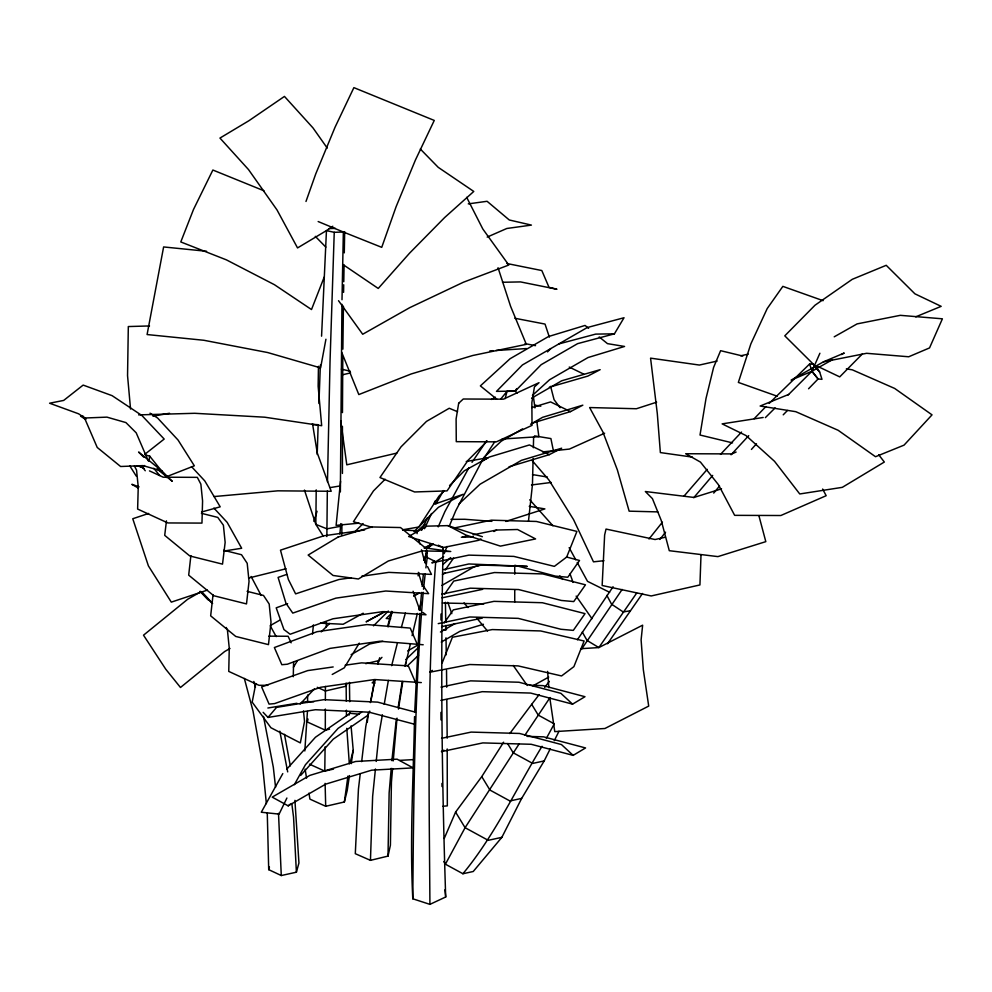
<?xml version="1.0" encoding="UTF-8"?>
<svg xmlns="http://www.w3.org/2000/svg" width="992" height="992" viewBox="0 0 992 992"><rect width="100%" height="100%" fill="white"/><g stroke="black" fill="none" stroke-linecap="round" stroke-linejoin="round"><path stroke-width="1.49" d="M329.555 729.17L325.302 730.162L325.339 709.057M325.364 700.017L325.438 686.414M340.368 491.883L341.942 304.308M342.463 412.598L342.798 356.822M326.864 536.56L327.323 491.09M438.253 545.178L443.114 547.559C440.485 663.958 441.899 780.568 445.693 896.991L429.92 904.369L412.796 898.789C413.652 796.576 414.433 694.189 423.212 592.286M316.212 489.874L315.84 524.371L323.194 536.027M440.944 620.037L440.994 613.998M307.433 711.487L304.817 750.956M307.545 702.485L307.644 694.983M333.486 769.098L324.781 771.119L325.091 746.84M339.896 534.068L340.789 523.602M342.885 349.147L343.406 306.156M341.806 534.713L341.942 524.024M342.004 299.745L343.356 232.016L318.159 221.538M318.457 366.308L318.147 386.248L321.681 425.704L264.69 417.198L194.668 413.292L138.657 414.892M326.306 626.808L326.38 622.195M343.579 292.355L343.716 284.766M343.778 281.728L344.075 265.025M344.286 252.873L344.67 231.62M360.232 773.81L358.447 789.049L355.297 853.69L370.45 860.349L388.008 856.096L389.137 792.893L391.232 768.341M327.472 481.901L330.026 361.758L334.242 232.314L326.455 230.615L297.538 247.926L277.004 209.932L248.508 169.57L219.951 138.074L248.868 120.751L284.456 96.422L313.001 127.918L327.248 148.093M293.272 676.73L293.582 662.197M359.054 523.156L336.114 525.376L340.541 481.269M533.101 458.49L532.456 484.604L528.488 521.06M533.361 447.739L533.622 436.988M317.204 454.46L318.147 425.035M370.45 860.349L372.645 796.254L375.435 769.011M700.997 555.185L699.93 584.945L651.211 595.956L602.156 585.503L604.636 535.01L606.025 529.071L655.08 539.524L665.421 537.193M318.928 403.508L320.366 365.118M414.544 716.621C413.453 777.294 409.659 838.215 412.796 898.789M414.706 712.07L419.802 613.465M321.569 336.176L326.455 230.615L332.804 226.263M442.953 550.374L443.114 547.559L478.28 540.38L480.884 538.904M392.584 768.564L391.418 782.328L390.414 845.196L388.008 856.096M393.216 760.914L397.036 718.146M391.89 760.666L396.279 719.361M420 610.44L421.588 592.435M422.121 586.433L423.348 574.542M443.672 556.723L435.724 561.708C426.92 675.688 429.127 790.165 429.92 904.369M376.204 761.447L378.981 734.204L382.379 714.786M312.48 634.074L313.435 624.886M423.51 589.223L425.196 573.971M425.878 567.883L427.217 557.529L426.746 549.903M190.886 555.619L188.691 575.149L213.764 595.733L246.5 603.917L249.042 581.386L247.206 563.32L241.515 554.726L223.659 550.262M213.032 594.816L210.664 615.846L235.736 636.442L268.472 644.626L271.014 622.083L269.179 604.016L263.488 595.436L247.12 591.344M367.263 722.325L367.97 716.261M361.671 761.62L365.788 726.59L368.367 713.087M424.75 562.749L426.448 549.779M166.458 520.862L164.709 535.358L189.782 555.954L222.518 564.138L225.147 542.401L223.398 525.227L217.781 517.402L201.413 513.323M149.036 461.044L149.656 456.072L145.378 455.03M308.958 793.116L309.913 799.118L325.698 806.285L344.36 801.982L347.956 776.079M349.444 775.583L347.225 790.5L344.36 801.982M351.23 763.654L353.226 750.237L351.056 725.871M398.201 707.222L402.256 681.43M398.449 709.094L402.715 681.926M405.331 665.322L405.802 662.309M384.202 704.332L388.38 680.438M325.922 339.239L320.59 367.896L267.629 352.532L203.893 340.281L147.089 334.552L163.618 246.946L206.596 251.274M370.376 702.584L374.678 680.09M370.822 701.332L374.802 680.45M377.94 664.032L378.51 661.056M255.812 683.538L252.179 702.125L270.915 727.731L300.34 742.909L304.532 721.457L303.465 710.917M405.096 666.351L410.378 643.982M412.102 635.649L417.359 613.428M308.028 719.064L307.297 721.978L325.302 730.162M346.865 683.339L346.146 686.179L346.307 701.208M349.11 715.058L349.841 712.157M350.126 762.662L353.226 750.237M505.176 398.61L506.999 391.394L515.245 391.096L541.161 364.696L577.592 343.654L614.42 333.833L624.03 317.738L587.202 327.558L522.412 364.969L496.496 391.369L515.245 391.096L517.08 393.068M391.654 665.657L397.234 643.672M401.326 627.539L405.393 612.994M387.723 625.94L391.704 611.345M378.064 663.648L379.663 657.77M388.046 626.932L392.051 612.238M294.922 800.346L298.939 862.966L296.397 872.204L281.282 875.539L268.708 869.649L269.44 867.008M313.894 521.37L317.056 511.289M418.934 609.82L421.29 602.528M418.054 575.794L419.033 572.942M305.982 201.475L315.754 173.885L335.036 127.249L353.884 87.631L434.26 120.429L415.412 160.047L396.118 206.671L381.734 247.343L343.356 232.016L334.242 232.314M324.21 277.09L311.5 309.541L274.437 284.704L226.412 259.867L180.792 241.949L193.49 209.498L212.871 170.029L263.984 190.786M444.18 553.598L447.02 546.468M442.172 662.916L452.402 637.261L492.255 629.573L540.652 630.949L584.114 641.006L573.897 666.649L561.559 675.949L518.097 665.892L469.7 664.516L429.846 672.204L432.314 670.344M449.215 526.343L455.725 510.781L480.86 463.066L494.884 441.552M444.218 838.5L455.588 812.101L481.765 776.624L503.601 742.202M423.658 560.145L427.292 551.837M429.114 547.671L430.937 543.517M438.216 526.876L444.887 511.624L468.968 467.616M819.9 353.239L811.94 371.256L788.119 394.977M369.78 711.14L367.97 715.17L333.275 739.127L300.626 775.471M424.526 528.711L431.52 513.509M421.6 530.348L427.478 517.7M434 503.638L435.302 500.824M443.821 861.564L445.408 864.193L462.917 873.741L473.234 871.497L501.853 837.347L521.668 798.399L544.186 760.926L550.25 748.786M554.28 740.689L558.992 731.24M445.408 864.193L465.087 827.7L519.064 744M542.041 746.282C516.038 789.012 494.934 835.004 462.917 873.741M546.356 738.37L554.268 723.862L538.259 715.12L531.687 704.332L539.115 694.66M282.794 773.599L261.28 812.237L279.099 814.11L286.899 798.027M294.326 784.709L305.449 764.72L338.098 728.376L361.646 712.12M435.972 503.837L443.573 490.581M515.245 391.096L516.72 388.616M293.458 667.232L297.402 660.734M359.265 643.151L344.249 667.839L332.221 674.461M577.394 639.766L613.068 586.743M581.411 649.388L622.145 589.446M524.904 735.208L550.064 697.525M472.018 462.334L486.588 440.721M607.513 643.758L642.531 593.464M445.172 570.102L453.555 558.124M444.528 594.258L453.741 581.076L494.388 572.545L542.773 573.922L585.466 584.821L573.736 601.586L561.348 600.458L518.655 589.558L470.27 588.182L441.663 594.183M444.106 623.063L453.319 609.882L493.954 601.35L542.339 602.727L585.032 613.626L573.314 630.391L560.914 629.263L518.221 618.363L469.836 616.987L438.228 623.621M636.641 593.129L598.846 647.578L580.618 648.706M509.776 733.559L531.687 704.332M544.682 687.406L549.332 681.355M659.878 539.45L665.558 532.171M648.991 538.991L662.445 522.127M500.7 399.106L506.999 391.394M713.732 493.086L719.522 486.055M263.14 712.318L268.026 717.439L276.545 707.383L323.925 699.658L377.642 702.125L415.499 712.182M693.78 497.662L712.69 475.416M684.058 496.062L707.246 469.34M751.428 449.438L756.474 443.784M286.886 769.06L315.444 737.254L350.151 713.298L359.054 714.228M731.054 454.782L748.737 435.637M300.142 704.072L314.464 688.77M381.957 657.336L378.894 660.61L365.763 663.673M720.49 454.386L741.545 432.078M754.168 418.698L765.874 406.584M783.221 414.83L787.45 410.49M808.567 388.765L818.127 378.944L821.984 379.328L819.665 372.05L813.49 364.362L784.784 335.842L815.015 305.214L852.277 279.31L886.216 265.31L914.922 293.83L941.16 306.342L915.715 316.845M547.534 351.9L550.771 348.589M862.408 353.908L839.728 376.886L817.631 366.346M385.132 479.248L373.463 490.916L353.425 521.718L372.26 527.434M354.615 532.059L363.097 523.578M487.196 441.13L468.112 460.226L447.057 490.891L414.619 491.97L379.961 477.536L401.016 446.859L426.461 421.414L449.24 408.258L457.56 411.717M444.23 490.891L438.923 496.198L418.884 527L402.814 529.753M449.537 485.584L464.38 470.741L488.163 457.721L466.252 461.478M414.048 531.662L438.439 507.272L463.289 494.276L435.004 503.961M321.172 631.892L329.629 623.435M373.513 625.853L388.318 611.047M765.378 417.62L775.124 407.923M769.16 403.384L809.621 363.977L813.49 364.362M819.665 372.05L813.601 364.51M391.778 613.143L386.21 618.475L390.65 618.785M375.534 679.644L372.186 682.856L375.15 683.054M405.691 659.692L417.954 647.962M407.439 665.855L418.587 655.179M483.538 457.758L501.233 441.204L522.573 428.879M459.048 503.886L480.054 484.232L521.408 460.35L561.67 448.198L549.32 454.646L509.057 466.786M532.444 395.411L549.568 379.75L588.033 357.542L624.563 346.456L607.476 343.641L599.218 336.933M415.784 532.481L424.96 524.322M442.655 564.721L450.69 557.578M144.72 454.373L164.188 439.059L141.881 415.487L112.108 395.659L83.154 385.094L63.686 400.421L49.6 403.223L78.554 413.788L86.006 418.736M288.164 805.839L325.76 784.114L371.653 770.176L413.081 767.882L397.11 759.178L355.682 761.472L309.789 775.409L272.205 797.134L288.164 805.839L290.42 804.066M434.322 561.026L431.855 562.886L468.844 555.123L513.844 556.4L554.354 566.37L566.68 557.07L576.91 531.427L536.399 521.457L491.4 520.18L454.41 527.942M136.722 465.756L142.414 467.133L144.572 465.521M426.647 548.378L433.467 544.1M443.908 750.15L441.428 751.638L482.819 742.909L531.204 744.285L573.153 755.371L585.553 747.943L543.616 736.845L526.975 736.374M440.845 700.402L482.236 691.684L530.621 693.061L572.57 704.146L584.97 696.706L543.033 685.621L529.418 685.236M491.486 399.454L495.417 397.184M531.588 398.164L561.708 380.779L600.16 369.669L587.81 376.104L549.357 387.215M530.571 424.254L542.587 417.322L582.837 405.17L570.487 411.606L531.662 423.324M481.157 461.726L489.168 457.101L529.43 444.949L549.32 454.646M442.444 574.579L445.11 573.029M441.948 585.416L473.953 566.928L481.306 564.733M351.118 654.658L369.644 643.969L382.813 641.266M407.613 650.963L418.289 644.8M440.423 632.016L455.105 623.546M441.266 642.084L459.941 631.309L483.439 624.278M201.103 591.616L187.662 599.267L143.518 635.19L165.738 669.178L180.482 687.481L224.638 651.546L230.008 648.495M270.332 625.543L279.744 620.198M493.904 531.514L496.508 530.038L517.564 529.505L535.593 538.929L500.414 546.121L465.942 535.048L447.913 525.624L426.87 526.157L408.642 536.498L443.114 547.559M834.222 336.821L857.088 323.9L900.29 315.332L942.4 318.804L929.541 347.919L908.697 356.773L866.586 353.301L823.397 361.869L791.108 380.11L811.94 371.256L832.127 359.86M841.538 354.541L844.229 353.016L823.397 361.869M532.952 685.819L548.688 677.127M424.477 548.353L432.487 543.938M363.208 613.217L343.158 624.253L320.453 623.174M384.809 611.556L366.098 621.848L383.172 612.647M413.726 595.956L419.07 593.018L413.813 595.845M424.229 547.906L432.388 543.765M604.636 433.206L569.408 449.078L542.587 451.918M487.171 237.088L506.813 228.482L531.414 225.097L509.293 219.988L487.084 201.289L468.274 203.881M736.114 452.054L731.86 453.902L685.67 453.741L700.451 462.086L718.444 484.716L734.65 515.344L780.84 515.518L826.175 495.702L822.653 489.044M788.665 394.444L760.145 406.026L795.77 411.68L838.153 430.292L875.514 456.717L904.047 445.135L932.034 414.854L894.672 388.442L852.289 369.818L846.35 368.875M165.776 476.991L194.333 465.818L178.052 440.039L157.604 418.016L150.028 413.168M287.618 603.706L276.198 607.836L283.935 629.548L290.148 634.248L332.977 618.785L382.887 611.63L426.002 614.792L422.89 612.448M286.713 574.418L278.095 577.406L285.981 603.297L292.776 613.106L335.842 598.151L385.752 591.009L428.631 593.65L421.836 583.829L418.326 572.334M148.639 513.447L132.767 518.742L148.403 565.886L171.306 602.132L207.402 590.116M656.63 402.194L636.393 408.741L589.62 407.551L602.838 431.842L617.359 469.898L629.139 511.165L657.808 511.897M505.821 521.457L544.893 508.908L529.232 506.329M721.544 488.833L693.966 497.451L645.358 491.524L652.426 498.629L661.218 520.366L669.29 550.696L717.91 556.611L765.812 541.644L758.892 515.654M531.898 407.563L550.597 401.921L570.487 411.606M443.635 630.168L446.574 629.288M201.574 512.021L220.199 506.825L204.798 480.934L191.506 466.624M558.843 343.926L595.671 334.106L614.42 333.833M248.546 578.063L286.056 568.763M341.756 374.964L350.585 372.893M396.862 453.084L346.791 464.826L340.752 420.868M717.129 361.076L699.385 365.056L650.566 358.149L657.299 413.528L660.362 452.575L692.391 457.101M740.788 355.781L748.191 354.132M443.622 569.582L468.856 563.964L527.223 566.407L481.256 565.105L442.668 573.698M544.186 760.926L532.704 763.418L513.211 752.792L507.619 743.591M521.668 798.399L509.9 800.953L489.949 790.066L481.765 776.624M501.853 837.347L488.213 840.323L465.087 827.7L455.588 812.101M440.981 687.096L470.543 680.859L518.928 682.236L560.877 693.334L572.57 704.146M441.564 738.321L471.126 732.096L519.51 733.46L561.46 744.558L573.153 755.371M442.023 597.841L482.658 589.31M441.589 626.646L482.236 618.115M462.793 536.92L467.195 536.027M473.06 534.824L496.508 530.038M339.996 526.38L326.914 528.848L315.84 524.371L304.457 490.085M152.929 416.181L169.508 413.267M330.262 487.58L340.43 485.882M267.865 708.003L296.906 703.266M301.481 702.522L307.594 701.53L313.745 701.803M268.026 717.439L315.406 709.714L369.123 712.194L414.259 724.172M223.857 551.056L241.676 548.266L227.18 522.387L213.9 508.078M763.17 417.483L722.139 423.869L746.021 435.562L774.529 461.317L799.75 493.966L842.307 487.345L884.331 462.036L878.714 454.782M630.056 610.849L623.15 611.915L611.556 604.19L606.856 595.411M364.622 529.976L323.789 535.816L280.488 550.163L288.387 579.489L295.616 593.873L338.917 579.514L351.019 577.79M361.609 576.265L388.827 572.372L431.47 574.405L427.527 566.568M333.176 666.946L307.718 670.592L261.615 686.91L269.068 704.097L274.598 703.601L320.701 687.27L374.592 679.545L421.315 682.583M345.154 665.223L361.621 662.867L408.344 665.905L415.797 683.079M531.476 484.964L551.205 482.459M603.905 560.716L593.476 561.832L573.562 519.634L548.849 479.905L532.109 460.499M213.987 496.57L277.834 490.829L331.216 491.276L317.254 452.91L312.579 424.03M442.965 806.26L447.33 805.864L447.194 748.96M489.825 350.883L492.875 350.697M495.926 350.498L526.467 348.552M502.225 439.022L538.879 436.691L536.808 421.538M399.788 760.368L413.602 759.599M329.307 228.569L335.395 228.371M149.507 325.946L128.315 326.554L127.546 375.646L130.547 409.026M461.33 537.23L473.358 536.92M502.485 282.274L520.527 281.914L556.946 289.242L549.022 287.345L541.818 270.543L506.924 263.512M450.951 519.362L464.752 519.275L491.92 521.346M442.407 602.987L483.811 603.917M268.807 636.17L288.089 636.256L291.14 642.816M267.865 685.336L258.962 685.298L228.755 671.41L229.264 648.16L227.428 630.094L226.201 627.465M402.64 530.05L416.342 530.708L417.136 533.646M83.588 416.355L80.637 416.206L85.684 419.442M311.872 424.34L317.998 424.688M423.2 644.763L379.862 641.254L329.964 648.396L287.345 664.218L281.827 664.714L274.375 647.54L316.981 631.718L366.891 624.563L410.229 628.085L417.682 645.259M534.539 435.885L550.907 438.576L553.325 450.43M532.518 474.598L547.398 477.04M534.824 405.133L540.814 406.212M514.86 318.258L545.03 324.074L549.357 337.106M524.979 343.616L535.531 345.662M341.397 369.136L350.275 371.219M742.81 356.054L720.614 350.684L713.608 367.387L706.031 398.375L700.017 435.029L732.555 442.891M566.482 556.996L579.526 560.48L567.796 577.245L555.408 576.116L514.823 565.266M157.071 468.943L172.261 481.318L161.969 471.064L142.997 465.62L120.602 466.5L97.228 447.466L84.543 418.016L106.938 417.136L125.922 422.58L136.202 432.834L148.279 460.883M447.913 525.624L482.385 536.697M823.112 300.675L782.849 286.366L767.213 308.562L750.87 343.852L738.358 382.416L777.182 396.205M139.054 486.874L131.862 484.319L138.334 488.076M317.266 687.295L325.376 690.978L346.146 686.179L345.923 683.203M309.479 764.162L324.781 771.119M138.483 465.831L143.976 468.36M149.47 470.89L163.196 477.202L197.321 477.35L200.868 484.146L202.579 500.96L201.959 523.094L167.846 522.945L137.628 509.057L138.248 486.923L136.549 470.109L134.416 466.029M569.247 367.065L583.829 374.17M427.217 557.529L435.724 561.708M609.609 592.298L587.512 581.349L577.232 562.476M342.711 264.356L378.237 288.449L409.522 253.208L444.614 217.57L473.779 191.444L438.241 167.35L420.323 149.036M588.603 328.315L585.069 325.438L548.526 336.536L510.074 358.732L480.376 385.888L496.893 399.292M161.969 471.064L138.595 452.03L143.741 457.163M212.226 603.223L200.086 591.306L207.973 599.8M315.295 236.344L325.835 247.12M202.095 592.125L212.61 603.446M529.753 499.782L552.916 525.772M149.656 456.072L166.854 477.611M559.81 575.881L562.749 579.402M464.045 602.876L467.964 607.575M476.768 618.14L487.543 631.061M153.785 468.286L159.662 475.478M142.414 467.133L145.266 470.754M560.083 407.7L554.069 399.677L550.61 386.359M338.52 300.688L362.7 334.254L409.721 307.669L463.388 282.236L508.784 265.038L482.806 228.978L466.686 197.346M576.154 596.093L592.001 618.686M513.174 665.396L527.26 685.472M129.778 465.818L136.288 476.135M582.292 632.078L587.09 640.485L598.846 647.578L642.642 625.171L641.105 639.902L643.324 669.625L648.706 706.093L604.909 728.5L554.776 731.612L549.853 698.194M270.481 626.237L276.198 636.616M569.148 547.646L575.757 559.773M251.112 576.476L261.144 595.46M426.213 563.952L424.241 560.034L421.476 549.766M570.053 573.909L573.078 582.416M447.776 602.305L451.806 613.639M413.081 591.269L419.79 610.092M498.046 267.728L510.595 306.317L526.318 344.336L472.713 355.508L411.172 373.972L358.819 394.568L341.694 352.272M809.621 363.977L811.481 369.805M253.84 681.467L255.465 687.282M418.711 539.512L419.901 543.901M244.342 678.441L252.997 710.966L262.322 762.724L266.364 803.619M284.481 734.365L290.309 765.861M279.818 731.191L287.692 771.888M263.475 716.385L273.321 767.275L275.565 787.239M305.114 769.122L306.553 778.125M533.485 397.296L534.936 407.898M291.797 803.508L293.545 817.061L296.397 872.204M278.504 813.328L281.282 875.539M444.937 889.787L445.693 896.991M267.257 812.708L268.708 869.649M547.621 671.373L548.849 687.716M346.791 728.339L349.333 763.877M325.103 783.345L325.698 806.285M441.948 783.444L442.01 786.532M445.42 602.28L445.743 622.356M445.792 625.444L445.867 630.081M446.003 637.806L446.276 654.794M349.457 682.347L349.705 701.716M346.406 710.222L346.468 716.236M446.524 670.232L446.685 687.22M446.809 699.583L447.169 738.197M440.944 712.38L441.006 719.944M514.736 566.519L514.736 574.232M514.736 589.657L514.736 601.995M342.426 426.374L342.426 473.432M458.676 403.26L456.109 418.934L456.27 441.663L496.384 441.849L532.034 425.357L531.861 402.616L534.428 386.942L539.028 382.689L503.378 399.181L463.264 399.007L458.676 403.26M338.061 537.069L308.14 555.061L333.064 575.472L358.397 578.993L388.318 561.001L422.245 550.895L450.765 551.49L425.419 547.968L400.508 527.546L371.988 526.963L338.061 537.069M818.127 378.944L811.94 371.256L818.065 378.994"/></g></svg>
